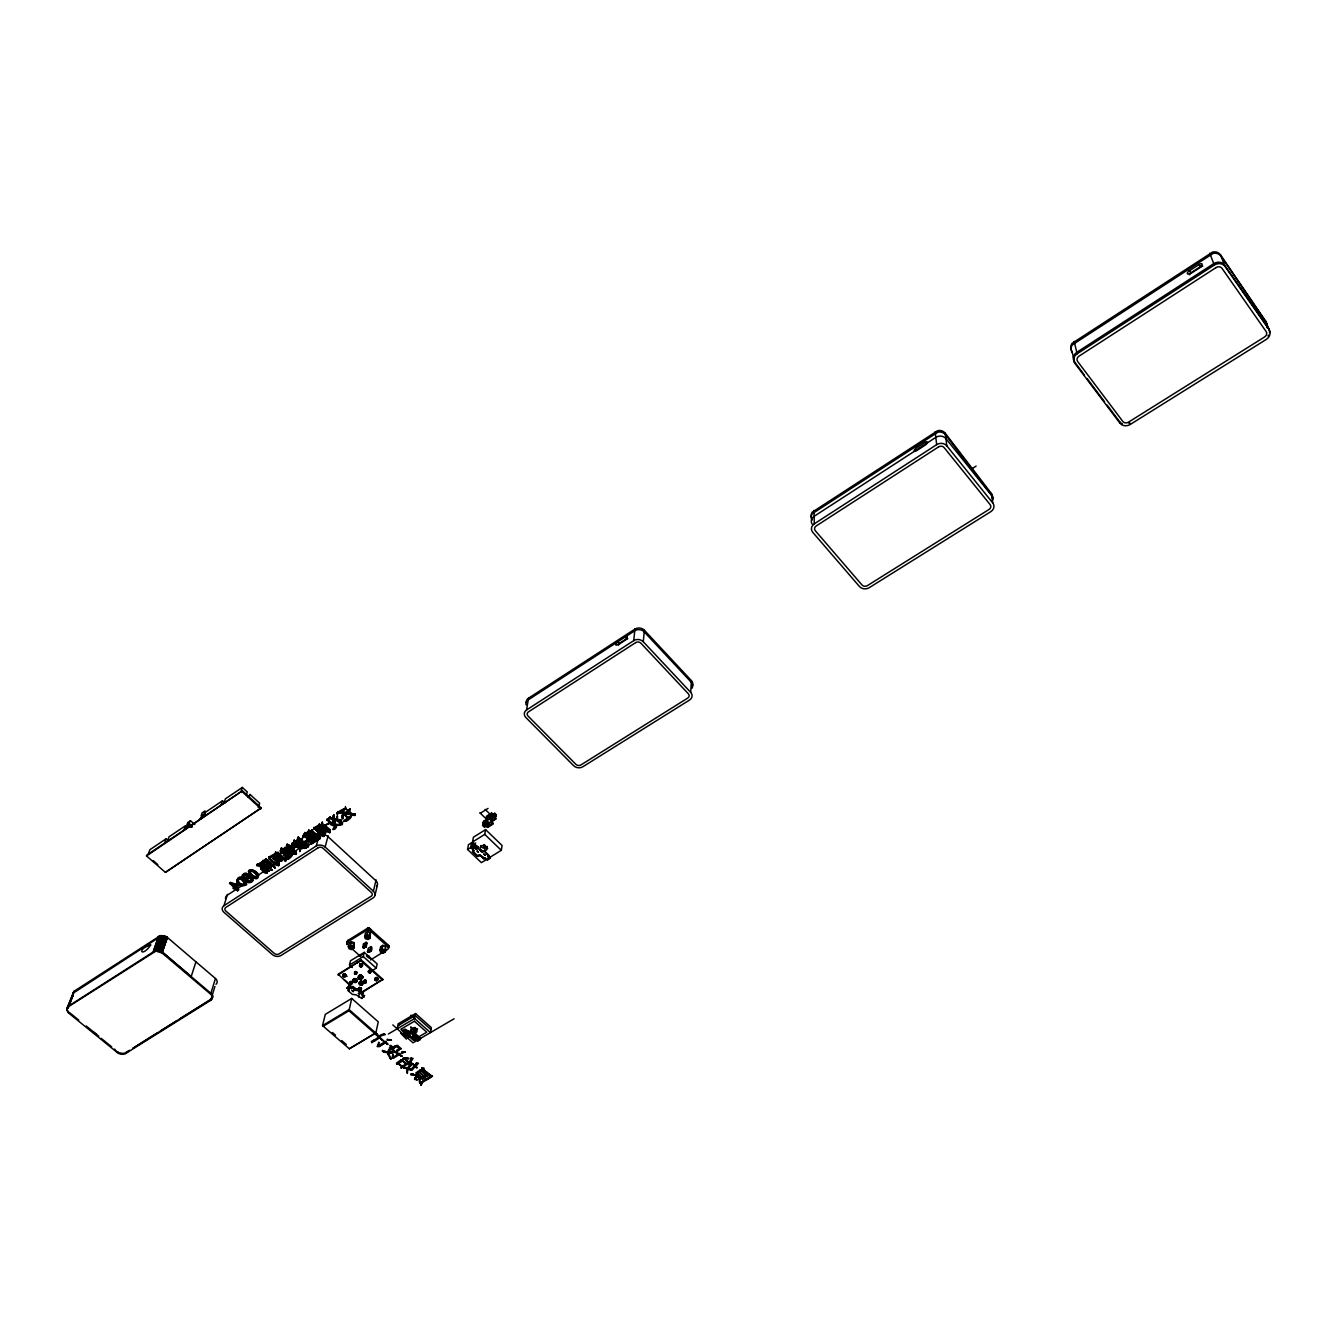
<?xml version="1.0" encoding="UTF-8"?>
<svg xmlns="http://www.w3.org/2000/svg" width="1337" height="1337" viewBox="0 0 1337 1337"><rect width="100%" height="100%" fill="white"/><g stroke="black" fill="none" stroke-linecap="round" stroke-linejoin="round"><path stroke-width="1.5" d="M292.168 854.493L296.58 853.608L292.385 853.725C293.054 856.399 287.505 860.777 287.221 857.986L291.015 855.479A4.028 3.042 14.3 0 0 291.75 854.076M292.385 853.725L288.525 858.972M337.225 814.2L337.442 812.211L344.161 808.651L343.927 810.055L337.225 814.2L337.442 812.211M264.291 864.788L265.177 865.707L264.291 864.788L261.868 866.359L262.019 867.479L259.177 866.209L259.411 864.621L262.487 863.167M259.177 866.209L259.411 864.621M345.28 975.96C345.447 977.548 346.35 973.954 345.481 975.174M267.467 870.755L265.946 872.493L261.751 868.849L266.414 865.206L261.985 868.081C273.233 872.326 263.239 876.888 260.949 867.68L266.381 864.304L266.581 868.448L263.523 867.278C264.609 874.331 266.381 862.064 266.581 868.448M260.698 869.334L260.949 867.68M262.436 862.549L257.139 864.655L257.172 865.774L265.612 859.323L262.837 862.098L267.567 863.368L268.653 866.71L271.294 867.262C272.848 863.552 267.684 867.696 268.018 862.432L264.158 860.677L267.784 863.217L269.305 866.426L271.528 866.476M262.837 862.098L263.088 860.309M268.921 871.306L266.615 869.284L268.169 867.262L264.492 868.966L264.291 870.788L266.314 868.849L268.921 871.306L266.08 869.635M267.918 868.649L268.169 867.262M274.637 853.942L274.403 855.329L269.924 857.401C272.113 864.872 280.77 861.563 278.664 865.674C274.553 865.557 268.754 860.41 268.871 857.017L274.637 853.942L273.45 855.112M280.686 859.691L281.856 860.761L280.686 859.691L277.895 862.649L273.116 858.822L276.709 856.081L278.146 858.371L276.709 856.081M281.856 860.761L276.441 855.864L273.366 857.167L279.082 861.78M274.403 855.329L268.871 857.953M357.079 980.422L356.444 982.026L356.962 979.703M282.592 851.318L281.606 850.416L282.374 852.087L283.611 850.65L280.987 853.39L280.971 852.404C283.277 852.638 278.932 851.435 280.703 850.065L282.374 849.513L280.987 848.811L282.374 849.513M280.452 851.669L280.703 850.065M284.029 849.663L282.926 850.182L284.28 848.276L281.372 851.201M284.497 848.226L288.625 849.814L286.853 850.984L291.55 854.293L286.837 851.803L288.391 850.599L284.48 849.045L285.516 847.541C285.299 846.187 291.533 849.697 288.04 850.599L291.399 853.658L290.48 850.616L292.084 853.942L296.363 854.376M284.48 849.045L284.731 847.457M370.366 972.016C364.884 970.863 372.522 973.152 369.914 972.935M285.817 850.466L284.179 851.318L286.051 849.079L282.625 852.321L283.695 853.307L284.948 851.87L283.511 854.025L282.09 852.672M286.77 850.683L284.296 853.842L285.199 852.087M287.806 851.368C291.75 850.399 284.764 846.906 284.714 848.26M286.837 851.803L287.087 850.215M284.213 854.443L286.319 853.106L284.43 853.658L284.229 855.496L288.408 851.753L286.619 853.541M376.984 980.539C374.962 981.375 373.892 977.949 376.399 978.333C379.675 982.929 377.201 975.375 377.469 980.322M289.561 853.741L288.575 854.326L290.012 856.616C285.8 855.463 292.953 852.488 288.09 854.861L282.625 849.764M290.162 853.491L285.383 857.017L285.583 855.195L287.773 854.427L285.349 855.964M297.416 840.956L292.903 844.516C297.182 845.569 289.544 846.003 292.084 843.346L296.864 840.188L299.338 841.123L297.867 842.31L297.416 840.956L299.154 841.575M291.834 845.268L292.084 843.346M294.023 849.547L290.697 851.502L294.257 848.159L292.786 850.148L294.023 849.547L294.257 848.159M300.307 850.065L299.689 851.636L300.106 847.792L296.279 846.12L294.725 847.758L294.976 845.769L298.836 844.065C295.895 842.126 295.176 844.65 298.602 844.85L298.836 844.065M294.725 847.758L294.976 845.769M298.936 842.36L298.886 839.803L300.04 839.736L297.65 838.182L299.822 840.505L298.669 840.572M296.63 840.956L298.686 841.775L298.886 839.803M299.588 844.616L302.797 844.984L299.588 844.616L301.377 842.427L296.764 846.438L300.24 848.009L301.995 845.368L299.17 844.249M301.143 843.747L301.377 842.427M302.58 838.082L300.691 840.338L302.58 838.082L300.441 840.104L298.218 837.012L300.658 839.318M304.017 835.608L302.797 837.43L303.048 835.491L306.34 834.087L304.368 833.62L306.34 834.087M302.797 837.43L303.048 835.491M307.176 832.266L307.928 833.152C308.663 832.115 309.248 830.043 308.145 832.383L307.176 832.266L306.925 834.204L309.616 831.831L307.159 833.436L307.627 837.647L304.853 835.458C310.535 831.179 304.736 847.775 308.529 837.58L313.226 836.761L312.808 838.199L315.649 840.789L317.554 838.917L315.448 837.53L317.354 839.686M310.702 844.382L320.245 838.416L310.702 844.382L310.736 843.029L315.231 840.421L313.811 839.118L310.468 841.926L310.502 840.706L313.56 838.884L312.407 837.831L308.513 840.99L308.763 838.901L316.451 834.806L315.231 835.993M308.513 840.99L308.763 838.901M310.468 841.926L310.719 839.92L313.56 838.884M310.919 843.614L310.953 842.243L315.231 840.421M309.983 832.216L312.423 829.608L309.983 832.216L310.802 832.968L312.256 831.631L313.309 833.503L311.07 835.826L308.529 833.904M312.19 830.996L312.423 829.608M324.089 835.775L322.468 836.377L313.894 828.121L322.702 835.658L324.089 835.775L324.858 833.937L322.301 835.324M319.058 824.762L314.095 828.322L319.409 824.929L325.493 830.528L329.871 832.667L323.638 829.826L319.192 825.714L319.393 823.993L325.693 829.759L330.089 831.898L323.002 828.271M312.808 838.199L316.234 835.575L308.73 840.204M323.387 833.97L324.44 831.781L322.551 834.121L319.961 832.149L320.195 830.561L322.25 829.759L325.626 832.934L322.451 829.024L322.05 830.544L322.451 829.024M319.961 832.149L320.195 830.561M320.596 826.533L319.108 828.539L320.362 827.921L320.596 826.533L316.936 829.943L317.136 828.088C320.362 827.703 314.563 826.416 318.306 828.656L318.524 827.87M320.245 838.416L320.479 837.029L318.139 838.533L316 836.494L315.231 838.316M318.122 830.31L319.978 829.224L318.34 829.542L318.122 831.464L322.083 829.09L322.317 827.703L320.312 829.642L318.774 828.104M325.142 825.397L329.938 829.558L329.788 831.246L325.76 830.294L325.977 829.308L328.584 829.508L323.805 826.767L324.924 825.13C329.671 823.057 322.25 827.837 326.579 824.678M323.805 826.767L324.039 825.029M325.76 830.294L328.367 830.277M325.977 829.308L330.005 830.478M326.362 825.447L326.596 824.043M335.136 821.653L335.37 820.266C338.328 819.631 330.122 819.497 330.256 816.807L327.966 818.896L327.515 820.45L329.52 822.522L327.933 824.26L330.456 822.589L328.183 819.163L330.222 817.843L335.403 820.116L334.551 821.837L336.105 825.347L342.205 824.645C343.358 818.679 336.606 819.564 332.595 818.294L342.222 824.16L340.668 821.553L341.236 819.698M347.236 811.843L350.244 809.052L347.486 810.105L347.236 811.843L351.213 814.901L347.486 810.105M354.823 814.534L351.798 814.517L348.372 811.308L350.244 809.052M363.664 947.666L366.338 946.228L367.057 943.137L366.121 942.301L363.48 943.922L362.778 947.047L363.664 947.9L366.288 946.295L365.385 945.493L366.121 942.301M291.784 853.507L291.533 854.844A4.028 3.042 14.3 0 1 290.797 856.248L287.004 858.772M396.404 1052.252L396.454 1051.317M349.308 1048.776L322.551 1025.596L325.292 1014.382L351.715 998.438L378.254 1021.819L375.831 1033.066L349.308 1048.776L374.811 1033.417L376.934 1033.618L379.307 1036.977C379.507 1032.866 388.415 1034.988 383.385 1033.936M275.338 852.739L276.692 854.209L276.174 856.649L276.675 855.095L282.09 859.975M384.304 1041.389L385.908 1041.573L388.081 1044.448L386.309 1043.412L387.045 1044.448M528.499 698.215L526.561 709.947A6.618 5.365 9.1 0 0 525.859 717.501L573.657 765.717A6.518 5.214 7.1 0 0 582.798 766.786L689.574 700.02A6.668 5.482 3.6 0 0 690.694 692.349L691.396 680.633L644.367 630.228A6.718 5.615 5.6 0 0 634.908 629.109L528.499 698.215A6.568 5.348 9.1 0 0 526.21 702.46M406.682 1058.62C399.278 1059.422 417.378 1058.018 403.423 1058.035M421.723 1068.062C447.862 1088.702 413.267 1064.586 424.113 1068.213C422.024 1071.271 435.561 1077.505 431.299 1075.817M276.692 854.209C275.288 847.875 275.89 859.908 275.589 851.719M354.974 988.879L354.556 989.179M357.029 972.718L355.96 971.615L356.494 972.818M397.122 1053.038L397.156 1054.275L397.189 1052.135M406.699 1071.037L407.1 1068.514L405.846 1068.48M368.511 970.98L369.647 970.177L371.017 971.063M370.182 950.156L367.859 951.593L368.494 952.195C374.627 950.022 365.536 951.092 368.494 952.211L370.984 950.707L368.511 952.228L367.608 951.342L370.249 949.721L371.134 950.607L368.527 952.195L367.625 951.409L370.215 949.838L367.675 951.476L368.511 952.228L370.951 950.707L368.511 952.228L367.625 951.443L370.232 949.788L367.692 951.493L368.511 952.228L371.034 950.691L368.527 952.211L367.625 951.409C369.697 947.097 372.037 954.468 371.87 947.482L370.951 946.646L368.31 948.267L367.608 951.326L368.511 952.228L371.118 950.64L370.199 949.955L370.951 946.646M300.273 850.633L300.39 849.062M311.07 835.826L310.284 836.009C308.028 834.94 308.078 833.118 310.435 832.583L308.68 833.987M266.815 867.663L265.745 865.908M365.369 945.593L366.338 946.228L363.681 947.883L362.812 947.114L365.369 945.543L366.204 946.329L363.229 947.298M407.484 1070.92L407.401 1073.444L406.832 1072.124M351.999 813.748L351.698 814.968L354.74 815.47L355.024 813.748L351.999 813.748L348.573 810.54L350.01 810.456M308.195 839.686L308.529 837.58M690.694 692.349L643.281 641.743L644.367 630.228M526.561 709.947L633.771 640.607L634.958 628.607M351.113 815.704L351.414 814.133M376.934 1033.618L374.795 1033.534L375.831 1033.066L349.107 1009.619L322.551 1025.596L323.353 1026.164L348.974 1010.755L351.715 998.438M342.773 822.606L342.289 823.408L332.796 817.525M66.85 1009.552L68.22 1006.828L155.827 951.108L162.028 952.947L210.611 994.176A6.016 4.295 14.2 0 1 210.661 1000.343L125.561 1053.539A5.916 4.095 15.1 0 1 117.355 1052.603L68.555 1012.978L66.85 1009.552L68.103 1006.26M72.85 993.892L74.22 991.168L160.122 935.75L154.256 950.64M342.005 816.322C342.305 824.545 344.127 808.384 341.804 817.091M335.955 827.035L336.289 825.196L342.489 824.01L336.088 825.965L334.768 821.052L336.523 819.982M350.077 982.01C354.857 982.177 350.227 986.489 352.517 982.21M327.515 820.45L327.749 819.665C331.643 822.188 329.47 826.149 335.336 825.915L334.534 821.202L331.593 823.107M327.966 818.896L327.097 819.665L330.038 817.575L333.331 820.133L336.489 819.798M332.913 816.874L333.715 815.319L334.3 817.659L332.913 816.874L333.932 814.551L334.3 817.659M420.186 1079.026L419.668 1083.054L418.966 1078.658M340.634 812.094L343.325 812.662L342.874 818.879M489.075 857.869L501.308 850.315L502.094 845.502L485.598 829.608L473.398 837.229L472.513 842.026L478.546 847.792L476.239 849.229L474.769 847.825L475.337 844.616M473.9 850.499L472.797 851.184L477.209 855.396L481.337 855.881L487.47 860.025L490.194 858.337L490.478 856.716M494.69 813.264L492.701 815.938L494.69 813.264L496.261 814.785L494.289 817.475L496.261 814.785M487.47 860.025L487.754 858.387M493.503 816.706L493.771 815.102L491.615 812.996L486.568 816.172L486.284 817.776L488.323 819.765L483.242 822.957L487.554 827.118L492.584 823.96L492.868 822.355L490.863 820.366M487.554 827.118L487.838 825.497M476.908 847.19L474.518 844.9L474.217 846.522L476.607 848.811L478.011 846.505L477.71 848.126L482.189 852.471L484.512 851.067L485.348 846.254L487.704 848.51M491.615 812.996L491.331 814.601L486.284 817.776M486.902 819.213L483.526 821.336L484.896 822.656L482.908 825.33L484.479 826.851L484.763 825.247M472.513 842.026L484.746 834.388L485.598 829.608M252.743 880.648L251.841 878.158L248.615 876.403C252.86 875.217 254.882 881.651 250.37 882.52C244.755 884.091 247.612 877.139 243.685 877.59M483.242 822.957L483.526 821.336M476.239 849.229L476.824 846.02M472.863 847.591L473.448 844.382L475.638 843.012M345.364 807.347C344.796 810.138 346.901 809.921 345.397 806.562M419.434 1071.923L424.481 1076.502L426.202 1075.516L421.138 1070.937L419.4 1072.057L421.138 1070.937M426.67 1072.341L425.166 1071.806L426.67 1072.341L425.266 1074.196L427.723 1075.733L425.266 1074.196M480.384 850.683L484.512 851.168L489.242 855.596L487.687 856.549L489.158 857.953L481.37 862.632L467.566 849.48L470.708 847.524L471.593 842.728L473.766 844.8M420.837 1085.092L421.055 1083.872M422.091 1077.772L419.835 1075.8C410.426 1076.92 420.971 1081.115 415.022 1079.394M421.105 1085.176L422.492 1082.569M424.731 1077.371L422.041 1078.992L427.74 1075.617M422.425 1077.689L424.147 1076.586L422.425 1077.689L417.361 1073.11L419.066 1072.124L424.13 1076.703M424.481 1076.502L426.219 1075.399M421.606 1070.82L424.949 1073.912L420.303 1069.867L421.79 1070.285M467.566 849.48L468.468 844.666L471.593 842.728M419.952 1083.054L419.918 1081.549M416.292 1073.728L419.116 1075.316L415.907 1072.876L420.303 1069.867M415.122 1075.199L416.977 1075.433L413.534 1075.048M417.161 1080.095L416.091 1078.809M419.066 1072.124L417.345 1073.243M410.944 1069.617L408.487 1068.347L410.944 1069.617L414.453 1065.589L412.682 1064.035L410.108 1066.458M409.139 1066.024L411.612 1062.915L414.737 1065.455L416.592 1062.631L418.481 1063.333L411.512 1070.285L408.103 1068.865L407.451 1071.037M415.456 1039.016L417.729 1041.038L420.236 1039.568L420.57 1037.88M416.693 1063.383L414.737 1065.455M417.261 1064.352L415.506 1065.99L417.411 1067.812L416.425 1067.578M413.551 1074.931C408.905 1076.068 411.846 1073.026 410.927 1074.062M411.512 1070.285L415.205 1066.241L416.409 1067.695M412.682 1064.035L414.437 1065.706M417.729 1041.038L418.063 1039.35M356.862 981.341L356.377 982.06M405.345 1067.461L407.484 1067.895M403.54 1031.479L405.562 1030.275L406.966 1031.529L408.403 1030.693L412.581 1034.688L414.721 1033.451L415.723 1028.203L413.568 1029.423L410.777 1026.95M407.701 1069.968L408.103 1068.865M404.944 1058.703L409.456 1062.915M411.061 1058.002L413.1 1058.453L411.629 1060.308M410.91 1015.218L430.43 1032.615L431.366 1027.618L415.59 1013.546L414.604 1018.527L388.382 1033.986M406.181 1063.901L407.534 1064.302L401.284 1059.723L402.972 1060.091M408.554 1058.837L404.743 1057.751M364.015 980.706L366.071 982.478L366.104 980.355M402.303 1060.876L398.376 1063.266L402.303 1060.876L405.83 1064.118L401.936 1066.374L398.409 1063.132M407.551 1064.185L401.1 1068.029L404.158 1066.074M402.955 1058.52L403.122 1058.185M401.969 1066.241L398.042 1063.333L401.618 1066.458L401.1 1068.029M405.245 1052.052L401.518 1052.47M406.348 1060.809L404.543 1058.787L403.105 1059.155M405.863 1068.347L403.874 1067.962M399.93 1054.458L402.103 1056.364L398.426 1053.255L400.181 1053.656M403.924 1051.851L405.211 1052.169L401.601 1052.754M402.119 1056.247L401.1 1056.13M401.919 1052.954L403.707 1052.42M398.56 1053.974L393.329 1057.132L392.961 1053.991L391.908 1058.286L393.713 1057.968M398.025 1063.467L396.838 1064.152L398.042 1063.333M399.529 1054.626L401.083 1056.247M399.312 1049.595L401.05 1048.542L398.493 1050.18M394.331 1051.801L390.939 1048.676L394.331 1051.801L388.933 1052.42L389.217 1051.417M389.568 1047.473C389.034 1046.804 397.59 1051.901 395.251 1052.771L394.883 1052.269M392.961 1047.105C398.66 1043.311 393.73 1048.977 391.808 1046.269M390.705 1059.138L388.131 1054.442M397.189 1028.788L398.209 1023.808L415.59 1013.546M337.208 815.888C336.139 821.102 337.994 818.528 337.425 815.938M387.814 1052.988L387.847 1052.871A13.103 9.426 10.1 0 1 383.669 1051.818M384.972 1051.233L387.797 1052.286L388.549 1050.197M387.429 1039.417L391.407 1040.203L389.869 1039.517M390.972 1045.45L389.836 1045.517L391.24 1047.005M388.332 1040.153L387.095 1040.253L387.463 1039.3M386.811 1043.846L385.39 1042.593L379.14 1046.704L377.352 1046.453M382.365 1050.364L384.939 1051.367M385.357 1042.726L380.042 1045.852M385.875 1041.69L384.287 1041.523M351.715 815.219C351.781 818.328 344.946 823.358 344.177 820.433L351.029 815.737M384.438 1042.108L378.939 1045.35M374.577 1040.988L379.808 1037.796L382.833 1040.854C384.872 1039.919 374.243 1036.593 385.374 1034.587M348.974 1010.755L378.956 1037.194L374.795 1033.534M378.789 1042.425L377.836 1045.083M379.775 1037.913L382.566 1040.353M374.611 1040.854L371.887 1042.542M387.947 946.73L388.315 945.075L369.564 928.413L369.48 930.184L387.947 946.73C389.318 952.111 388.649 941.916 388.265 947.081M388.515 947.549L388.733 945.577M361.341 993.057L382.85 979.336L361.274 960.05L338.177 974.188L351.848 987.308M376.349 980.589L377.652 979.469M377.101 978.534L377.051 977.581M377.402 978.751L377.335 977.715M377.719 979.102L377.652 977.932M385.374 951.961L385.524 946.245L382.783 945.359L380.677 946.646L379.892 950.206L380.527 952.379L383.268 953.248L385.374 951.961L385.524 946.245M369.346 972.333L376.232 968.155L377.168 963.927L364.249 952.345L350.495 960.785L349.492 964.996L352.366 967.553M374.828 979.386L375.145 978.015L376.416 979.72M375.029 979.921L375.547 977.665M375.329 980.205L375.262 979.102M375.413 978.483L375.948 977.514M379.892 950.206L381.998 948.919L382.783 945.359M375.647 980.405L375.563 979.386M375.814 978.35L376.198 977.464L376.466 978.35M375.964 980.522L375.898 979.586M376.282 980.589L376.215 979.687M376.783 978.417L376.716 977.497M368.862 972.701L368.561 970.746M369.43 970.194L368.895 971.13L371.017 971.397M369.213 972.851L369.096 971.882M369.63 971.046L369.497 970.177M369.53 972.935L369.447 972.016M369.948 971.113L369.881 970.194M348.205 990.717L349.559 988.528L348.205 990.717L352.383 994.394L356.143 994.828L361.876 998.455L364.65 995.396M369.864 972.935L369.781 972.083M370.249 971.247L370.199 970.278M370.583 971.498L370.499 970.411M370.316 972.818L370.8 970.679M370.7 972.517L371.034 971.113M365.92 982.595L364.667 983.414C368.678 982.01 361.09 983.698 364.316 980.255M364.182 982.428L364.717 980.071M364.483 982.611L364.416 981.592M363.898 982.093L364.968 980.038M364.299 997.001L362.043 995.012L362.411 993.408M364.8 982.728L364.734 981.776M366.154 981.442L365.135 980.021M365.185 982.779L365.051 981.876M365.536 980.99L365.469 980.071M361.876 998.455L362.243 996.85M365.352 982.779L365.703 981.893M365.87 981.174L365.786 980.171M362.043 995.012L363.38 992.823L359.218 989.146L355.458 988.712L352.935 986.472L351.581 988.661L349.325 986.656L349.692 985.068L351.965 987.074M365.553 982.745L366.188 981.692M358.6 990.065C357.781 983.714 363.982 991.82 360.539 987.625M359.486 984.299L359.469 983.146L360.054 984.751L362.511 984.801L363.096 982.177M360.154 981.391L359.569 982.478L360.004 981.458M362.444 977.213C360.221 972.985 364.132 979.219 362.477 976.077M358.316 989.982L359.051 987.659M359.77 984.567L359.636 983.38M360.539 981.258L359.954 982.244L363.112 983.564L362.912 981.926M359.035 978.901C355.375 975.258 364.75 981.291 362.711 976.495M361.608 976.328L361.642 975.375M370.182 938.256L370.349 932.524L367.591 931.638L365.486 932.925L364.65 936.485L365.302 938.674L368.059 939.543L370.182 938.256L370.349 932.524M358.817 990.266L358.283 989.497M358.634 987.993L359.452 987.525M360.054 984.751L359.787 983.564M360.422 982.093L360.873 981.208M360.84 979.319L361.491 978.383M361.909 976.545L361.876 975.525M359.218 989.146L359.018 990.867L360.455 991.402M358.851 988.511L359.636 987.491L360.522 988.561M360.372 984.901L360.037 983.765M361.023 982.06L360.957 981.208M361.023 979.286L361.926 978.216M362.227 976.862L362.177 975.743M359.352 990.918L358.717 989.129M360.706 985.001L360.405 983.982M361.374 982.093L361.308 981.208M361.475 979.185L362.327 977.949M359.67 991.001L361.408 988.411M360.288 988.461L360.221 987.542M361.057 985.068L360.656 984.082M361.709 982.177L361.659 981.258M358.667 997.051L359.018 995.447M360.054 991.152L360.054 989.748M361.408 985.085L361.074 984.182M362.043 982.311L361.993 981.358M360.021 992.639L360.288 993.508M360.338 991.319L360.739 989.664M360.923 988.845L360.89 987.809M361.575 985.085L362.628 983.982L362.227 984.934M362.344 982.478L362.31 981.492M359.87 993.658L360.405 992.539M360.672 991.619L361.174 988.043M361.842 985.051L362.344 984.099M362.661 982.728L362.611 981.676M360.873 991.904L360.99 990.266M294.24 839.736C294.608 845.953 293.254 837.864 295.026 841.692M360.355 966.684C358.283 965.398 364.065 968.255 362.076 964.044M360.973 963.643L360.138 964.579L361.692 963.81M369.564 930.234L369.447 928.379M363.012 994.427L358.851 990.734L355.074 990.299L355.458 988.712M358.099 977.798L358.634 975.626M360.672 966.768L362.561 964.712M362.06 965.047L361.107 963.659M369.179 930.067L369.346 928.346M358.366 978.3L358.349 977.096M361.007 966.801L360.94 965.916M361.491 964.662L361.441 963.726M349.492 964.996L363.28 956.557L364.249 952.345M358.65 978.617L358.617 977.514M358.567 976.378L359.452 975.158M361.207 966.785L361.592 965.916M361.826 964.846L361.742 963.843M367.825 938.724L369.146 937.922L368.745 936.552L365.686 936.802L367.825 938.724L368.644 935.181M369.764 930.335L370.048 928.647M358.951 978.851L359.001 977.882M358.918 976.144L359.803 975.074M361.458 966.751L361.943 965.799M370.232 928.747L370.098 930.569L370.55 928.998M359.335 975.993L360.004 975.057M361.792 966.634L362.327 964.295M359.569 979.152L359.402 978.132M361.441 976.227L360.288 975.041M362.243 966.25L362.578 964.813M359.854 979.236L359.486 978.183M360.689 975.977L360.589 975.074M369.146 937.922L369.564 933.009M359.386 984.182L359.703 981.676M360.238 979.302L360.054 978.383M360.99 976.043L360.99 975.141M360.639 979.319L360.138 978.4M361.257 976.144L361.274 975.225M353.586 981.976C352.834 979.653 354.021 983.614 355.909 982.311M353.971 978.701L353.369 979.77L354.355 978.584M355.776 972.467L355.809 971.581L356.177 972.617M353.887 982.143L353.72 981.057M354.088 979.469L354.706 978.55L356.762 980.556M351.581 988.661L352.935 986.472M354.205 982.277L353.937 981.208M356.16 973.47L355.575 974.339L355.341 973.386M354.539 982.377L354.155 981.325M355.207 979.469L355.141 978.567M356.11 974.289L356.678 971.966M367.107 928.547L347.704 940.563L347.152 944.407L347.386 942.15L366.639 930.234L367.107 928.547L369.129 928.296M354.907 982.428L354.572 981.475M355.542 979.553L355.492 978.634M356.544 974.071L356.946 972.3M366.722 930.184L367.458 928.379M374.962 895.406L377.418 884.86M354.723 988.026L352.049 987.324M354.84 981.542L355.241 982.428L356.511 981.258M355.859 979.703L355.826 978.734M366.89 930.101L367.842 928.279M353.753 989.982L353.67 990.984M356.16 979.871L356.143 978.885M360.004 966.517L360.656 963.659M367.257 929.967L368.16 928.229M354.439 989.012L354.405 987.709M355.675 982.377L356.177 981.425M356.461 980.138L356.427 979.068M359.703 966.283L360.088 964.595M359.77 964.746L360.338 963.726M367.057 943.137L364.416 944.758L363.697 947.816L362.778 947.047L365.402 945.359L366.338 946.195L365.402 945.393M366.104 938.173L367.591 931.638M368.962 930L368.26 928.229M337.977 975.041L361.274 960.05M368.544 929.9L368.694 928.229M360.238 966.634L360.255 965.698M360.706 963.643L361.241 964.579M368.761 929.934L369.029 928.279M349.993 983.564L350.444 981.592L349.91 983.397L350.896 984.116M350.261 983.831L350.11 982.545L349.91 983.397M350.277 982.428L350.862 981.442M350.578 984.032L350.16 982.662M350.712 982.277L351.063 981.408L351.364 982.311M351.664 982.428L351.614 981.475M351.982 982.628L351.915 981.592M227.541 894.319L223.931 905.717A6.2 4.579 14.9 0 0 223.947 912.302L272.347 954.585A6.1 4.479 13.3 0 0 280.87 955.571L373.073 897.929A6.234 4.696 11.9 0 0 373.391 891.244L376.081 879.846M354.723 974.004L355.742 971.581M353.469 981.876L353.57 978.918M354.89 971.765L354.522 972.751L355.258 971.615M353.286 981.709L353.085 980.171L353.018 981.341M355.04 974.205L355.007 973.219M354.689 972.617L355.525 971.581M353.921 979.503L354.205 978.634M349.174 990.115L346.918 988.127L349.692 985.068M345.063 976.812L345.999 974.94M353.837 948.317L354.021 942.602L351.28 941.716L349.191 943.003L348.322 946.563L348.99 948.735L351.731 949.604L353.837 948.317L354.021 942.602M344.829 976.879L342.874 976.027L343.408 974.021M343.108 976.361L343.007 974.991L342.857 975.993M343.325 974.088L343.041 975.007L343.726 973.871M348.322 946.563L350.428 945.259L351.28 941.716M343.392 976.595L343.057 975.124M343.208 974.874L344.077 973.787M343.726 976.762L343.392 975.592M347.102 976.428L344.211 973.771M344.044 976.862L343.693 975.793M344.595 974.69L344.478 973.771M344.378 976.896L344.127 975.977M344.913 974.79L344.862 973.854M344.578 976.896L345.213 975.977M345.18 973.954L345.397 975.091M351.497 948.802L352.801 947.983L352.383 946.629L349.358 946.88L351.497 948.802L352.333 945.242M346.768 943.621L347.419 940.88M347.219 944.49L347.436 942.618M347.536 942.05L347.921 940.396L346.868 943.939M246.961 876.972C246.443 871.941 240.292 878.142 246.309 878.158C250.52 871.791 238.955 875.668 246.56 877.39L246.927 876.754M248.364 877.189L248.498 874.615L246.443 873.262A3.326 2.473 14.9 0 0 244.571 873.262L242.381 874.966L242.682 876.754M334.517 816.89L333.114 816.088M321.782 822.639C321.548 829.475 323.454 819.314 321.565 823.408M265.378 860.109L265.796 858.605L275.104 867.98L265.595 860.376L275.338 867.195M354.74 815.47L355.024 813.748M348.623 818.127L343.525 813.414M343.743 813.648A16.662 12.919 13.5 0 0 348.506 814.434L350.277 813.514L341.085 811.058L340.434 812.863L343.124 813.431L347.653 818.294M336.155 826.266C336.957 828.238 333.147 830.879 333.331 828.589L335.353 825.965M344.144 821.353C348.355 820.818 350.829 813.431 354.94 814.684M348.372 811.308L348.456 810.222M294.758 842.644L293.789 840.522M342.138 816.071L343.325 812.662M343.927 810.055L344.161 808.651M346.216 809.737L346.45 808.735M332.595 818.294L339.214 821.152L340.25 820.433M333.297 829.508L335.905 827.185M337.225 812.98L338.495 812.328M373.391 891.244L325.125 847.023L328.15 835.742M330.958 824.494L331.426 822.823L335.37 820.266M329.871 832.667L330.055 831.714M333.13 829.358L335.537 825.146L334.534 821.202M327.933 824.26L329.604 821.419M329.754 818.378L330.256 816.807M328.183 819.163L330.222 817.843M330.339 824.628L331.158 823.726M322.551 834.121L324.189 831.547L322.568 833.218L320.897 831.681L322.518 830.01L320.178 831.38M324.557 826.751L324.924 825.13M322.702 835.658L314.863 828.522L319.192 825.714M326.896 820.433L327.214 818.779M322.952 835.658L324.64 833.736M325.626 832.934L324.791 833.068L325.844 832.149M323.872 836.544L324.858 833.937M223.931 905.717L316.267 845.987L319.744 833.335M320.529 832.182L320.897 830.645M322.568 825.13L322.334 821.954M322.317 827.703L320.312 829.642M322.083 829.09L318.122 831.464M320.479 837.029L317.939 839.318L316 836.494M318.022 828.188L317.136 828.088M316.217 836.193L316.451 834.806M315.649 840.789L317.554 838.917M317.705 833.92L313.125 834.138L313.994 835.057L317.588 834.84L317.705 833.92L312.925 833.519L311.922 837.229L311.237 836.394L313.51 832.734M397.156 1052.252L397.724 1050.865M312.139 837.229L312.323 835.307L314.63 836.41L313.125 834.138M314.496 829.09L314.914 827.453M313.56 833.753L314.78 832.984L312.708 834.305L317.588 834.84M312.925 837.38L308.546 837.029L307.293 834.472L308.329 837.814L312.925 837.38L315.85 840.02M313.66 836.578L312.457 834.438M316.936 829.943L320.379 827.302M306.658 847.658L306.791 846.672L301.026 847.391L302.112 848.293L306.658 847.658L300.524 848.744L306.791 846.672M307.192 845.185C310.786 844.399 304.251 847.541 303.532 841.959L308.262 846.839L302.312 842.778L300.156 842.778L302.145 841.658L300.156 842.778M307.075 835.257L309.666 835.943L309.933 834.99L304.803 832.533L304.151 834.388M310.518 835.307L311.805 833.837L310.518 835.307L309.399 834.288L312.474 830.862L314.78 832.984M312.173 834.238L311.053 833.218L312.407 831.714L314.579 833.77M308.479 846.054L308.529 844.282M309.9 839.034L308.546 839.686M308.262 846.839L308.747 844.483M311.053 833.218L312.474 830.862M311.27 836.761L311.705 835.09M313.877 829.09L314.111 827.352M309.95 831.213L308.78 830.076L309.733 831.982L312.206 830.377M303.315 842.728L305.688 842.945L305.839 841.14L303.064 841.525L300.925 839.569M305.688 842.945L305.839 841.14M306.524 840.923L307.828 837.497L306.858 837.196A8.657 6.618 14.1 0 1 304.218 835.876L303.014 836.661M308.463 834.756L308.747 833.135M308.997 834.756L309.399 833.252M307.811 840.906L306.574 839.987M300.24 848.009L301.995 845.368M304.803 832.533L309.666 835.943M302.312 842.778L300.29 841.775M305.621 841.909L303.064 841.525M304.635 836.243L306.691 834.271M424.949 1073.912L425.283 1072.725M292.77 853.106L294.925 852.02L292.77 853.106L296.079 853.558L296.145 851.953L293.054 849.346M296.079 853.558L296.145 851.953M299.538 840.672L300.04 839.736M296.246 854.193L292.318 853.173M298.636 841.675L300.29 839.97L302.847 842.293M296.864 840.188L296.931 841.508L291.867 844.115M299.455 843.664L296.63 842.21L299.237 844.432M296.029 845.886L294.758 846.538M296.764 846.438L300.457 847.223M291.917 847.006L290.814 848.36L293.104 847.04L287.154 844.199L286.519 845.92L288.742 846.689L286.753 845.134M291.399 853.658L290.263 851.385L292.168 849.513L290.697 851.502M295.928 852.739L290.463 847.959L288.892 849.597L291.533 846.856L289.31 846.087L287.004 848.21L287.204 846.388L288.959 845.903M290.012 856.616L288.04 854.661L285.383 857.017M289.928 854.276L290.179 852.889M291.7 847.775L293.104 847.04M292.836 847.976L287.154 844.199M294.391 845.368L293.137 843.747M294.658 844.432L292.068 844.499M286.97 847.157L288.073 846.488M287.405 851.836L287.873 850.299M285.165 861.011L286.352 860.009L285.165 861.011L277.311 853.474L285.399 860.243M288.876 848.544L291.533 846.856M288.658 850.833L289.11 847.758M288.174 853.14L288.408 851.753M289.26 850.9L289.46 849.329M287.171 858.922L288.742 858.204M285.099 849.045L285.516 847.541M286.051 849.079L283.912 851.084M284.229 855.496L284.43 853.658M286.603 848.076L286.853 846.689M287.004 848.21L287.204 846.388M276.107 860.092L278.631 857.819L280.436 859.457L277.912 861.713L276.341 859.307L278.146 860.928L277.895 862.649M280.753 849.597L281.522 847.859L282.892 849.179M279.115 862.967L277.411 864.103M280.971 851.652L281.388 850.148M278.865 862.566L278.397 861.162M280.987 853.39L282.074 851.652L280.469 850.85M278.664 865.674L279.283 863.117M282.625 852.321L283.879 850.884M309.933 834.99L307.293 834.472M266.18 865.992L271.862 870.203L269.255 866.944M286.352 860.009L277.862 852.321L286.135 860.794M276.09 859.073L274.403 857.569L275.857 859.858L278.38 857.585M273.116 858.822L273.366 857.167M269.389 866.292L271.461 864.989M273.767 858.872L274.235 857.268M271.027 870.354L272.079 869.434M247.579 878.309C246.058 885.01 256.203 878.76 248.013 877.874L247.596 878.576M267.567 863.368L265.044 861.697M269.238 858.738L269.74 857.117M266.615 869.284L269.155 870.521M267.166 873.178L267.634 870.922M263.79 865.34L262.737 863.401L260.097 865.741L261.383 866.894L263.79 865.34L262.503 864.187M263.005 868.966L263.523 867.278M263.489 868.866L266.013 868.448M264.291 870.788L264.492 868.966M264.258 869.752L265.361 869.067M268.637 858.738L268.871 857.017M265.929 868.565L263.272 868.064M261.15 867.579L264.024 864.554M265.411 864.922L262.754 862.532L265.177 865.707M262.019 867.479L261.868 866.359M263.439 862.031L263.957 860.41M261.35 869.317L261.818 867.78M265.796 858.605L275.104 867.98M258.108 864.772L262.67 861.178M259.696 866.192L260.113 864.705M260.097 865.741L261.617 866.125M388.933 1052.42L390.939 1048.676M210.611 994.176L215.458 978.5L167.192 937.287L161.209 935.599L155.827 951.108M257.139 864.655L258.342 863.986M257.172 865.774L257.389 863.886M210.661 1000.343L214.923 986.505M246.192 878.041C244.855 881.651 251.005 883.205 252.743 880.348M246.225 878.075L245.975 878.844C242.532 879.846 240.292 874.749 244.337 874.047A3.326 2.473 14.9 0 1 246.192 874.03L248.532 876.52M420.169 1079.143C421.84 1077.572 417.345 1077.154 418.949 1078.775M234.76 888.386L237.501 890.81L238.788 889.372L236.031 886.932L239.59 884.626L229.747 882.955L233.891 887.618L232.939 888.236L233.791 889.005L234.994 887.601M237.501 890.81L238.538 890.141L235.797 887.718L239.59 884.626M165.404 872.376L261.233 807.949L165.404 872.376L146.535 855.947L146.853 855.062L242.398 790.785L261.233 807.949M232.053 883.406L234.928 886.949L237.886 884.409L233.992 883.74M239.34 885.412L238.454 883.623M234.928 886.949L237.886 884.409M229.496 883.74L230.733 882.303M258.258 807.598L259.645 803.219L250.052 794.462L248.08 797.086M340.434 812.863L340.952 811.158M195.937 961.838L191.191 976.578L162.161 951.944L157.799 950.256M359.419 982.043L359.436 983.079M246.326 794.846L247.278 791.939L242.331 787.426L225.418 798.824L223.947 803.186M146.535 855.947L242.398 790.785M240.894 791.788L242.331 787.426M249.083 797.37L250.052 794.462M409.423 1063.049L410.008 1061.294M296.045 844.098L296.63 842.21M300.156 849.847L300.758 847.976M220.973 805.192L222.46 800.813L224.934 803.052M161.125 952.328L166.456 936.802L165.437 936.301L160.44 950.808M162.161 951.944L167.192 937.287M162.028 952.947L167.342 937.421L166.473 936.802L161.476 951.309L210.878 993.291A6.016 4.295 14.2 0 1 210.928 999.474L132.814 1048.325L157.148 1033M167.359 937.421L162.362 951.927L161.476 951.309M204.193 816.489L205.714 812.094L222.46 800.813M158.969 951.426L164.334 935.883M160.106 951.81L165.437 936.301M125.561 1053.539L129.338 1050.498M154.724 951.275L160.106 935.766L161.225 935.582L156.178 950.089L68.053 1006.41M157.515 951.142L162.897 935.599M421.038 1084.006L422.459 1081.349M117.355 1052.603L114.564 1049.044M153.254 951.827L158.635 936.301L153.588 950.808M153.956 951.509L159.354 935.984M377.318 1046.57L377.87 1044.966M322.869 824.127L321.615 823.258M185.408 829.141L187.732 822.573L190.472 820.717L194.801 824.578M190.472 820.717L187.615 825.681L189.069 824.695L192.06 827.336M188.166 827.285L189.069 824.695M183.938 830.11L185.509 825.714L169.08 836.778L167.476 841.19M410.693 1061.695L410.342 1063.851L408.453 1064.001L407.568 1062.096M351.313 814.935L350.21 817.325L343.977 821.202M164.585 843.129L166.206 838.717L168.679 840.889M148.29 854.092L149.928 849.68L166.206 838.717M67.067 1010.789L67.234 1008.516M71.663 998.756L68.103 1008.031L73.067 995.112M73.05 995.129L72.382 996.901L73.535 992.94L158.033 938.056L162.262 937.371L166.741 939.176M68.555 1012.978L67.92 1010.956M66.95 1008.733L73.719 991.653M67.335 1007.697L74.203 991.185L68.605 1005.792M262.754 862.532L259.177 865.407M286.519 845.92L286.937 844.967M318.841 825.531L319.393 823.993M353.202 979.336L353.369 979.77M409.974 1061.411L411.094 1057.885M277.077 854.243L277.862 852.321M297.65 838.182L298.218 837.012M297.432 838.951L297.984 837.798M316.819 827.787L317.604 826.099L319.058 827.519M247.328 879.094L247.846 877.791M330.657 821.82L328.15 823.492M308.011 831.881L308.78 830.076M421.372 1083.037L421.84 1082.185M300.106 847.792L299.906 850.85M280.987 848.811L281.522 847.859M368.377 971.447L368.327 972.049M388.515 1050.314L389.819 1048.124M410.676 1061.812L411.646 1060.191M248.415 871.59C258.058 864.604 263.289 887.166 249.952 875.117C242.833 862.315 267.818 876.186 254.932 877.64M396.654 1050.765L399.362 1048.275L396.972 1046.169L393.529 1048.241M246.643 884.141C228.56 889.072 240.693 865.173 246.409 884.927C231.568 890.76 236.331 866.76 246.526 884.359M300.808 848.176L302.797 844.984M408.453 1068.464L409.189 1067.377M301.577 847.023L302.58 845.753M391.423 1040.086L388.298 1040.27M407.467 1068.029L409.155 1065.89M409.172 1067.494L410.125 1066.324M359.503 982.528L359.202 983.865M397.056 1050.147L399.328 1048.392L396.972 1046.169L393.98 1048.024M401.601 1052.152L403.022 1051.567M416.776 1075.75L411.796 1073.745M397.691 1050.982L398.526 1050.063M257.289 876.17C255.233 881.417 245.156 869.1 252.86 871.707C265.144 880.181 246.76 875.969 250.921 870.404M359.92 963.927L359.452 965.966M388.382 947.549L388.9 945.978M388.098 949.136L370.449 959.966M422.442 1081.466L423.979 1080.095M423.077 1082.068L430.798 1077.187M340.049 821.202L341.202 820.634M992.422 498.216A7.186 6.418 -7.2 0 0 991.319 493.42L945.242 433.221A7.27 6.618 -6.5 0 0 937.738 430.631L812.161 512.238A7.019 6.317 3 0 0 812.027 518.539M1071.923 351.113L1074.831 363.296L1120.005 423.227A7.554 6.434 -18.5 0 0 1130.25 424.464L1266.256 339.431A7.922 6.668 -25.1 0 0 1269.131 329.738L1265.537 320.93L1220.48 254.832A7.989 7.136 -27.4 0 0 1212.626 252.041L1072.04 343.375A7.604 6.902 -18.3 0 0 1071.438 350.344M415.022 1077.572L414.537 1079.511M257.406 864.989L262.67 861.78M264.158 860.677L265.829 859.591M337.442 813.431L344.127 809.286M263.924 861.446L265.595 860.376M338.294 813.097L343.96 809.42M284.046 849.062L280.686 850.884M306.123 834.873L302.83 836.26M287.856 847.257L288.742 846.689M292.903 844.516L297.198 841.742M298.87 840.889L300.29 839.97M300.441 840.104L302.363 838.851M274.169 858.337L276.475 856.85M289.126 848.828L290.463 847.959M312.925 833.519L313.777 832.968M326.395 824.829L323.838 825.798M261.634 867.128L264.058 865.574M285.249 852.287L286.536 851.468M294.942 846.99L301.159 843.196M335.152 821.035L330.323 823.492L331.426 822.823M275.857 859.858L278.631 857.819M334.334 821.971L331.375 823.893L335.403 825.263L333.465 824.578M284.447 854.711L286.586 853.34M1189.445 270.743L1199.055 264.509A3.109 1.27 -35.5 0 1 1202.113 264.041A3.109 1.27 -35.5 0 1 1199.957 266.949L1190.331 273.199A3.092 1.253 -35.7 0 1 1187.306 273.65A3.092 1.253 -35.7 0 1 1189.445 270.743L1191.2 273.249L1200.81 267.016A3.109 1.27 -35.5 0 1 1202.782 266.18M618.296 644.635L626.969 639.019M278.146 860.928L280.436 859.457M265.127 869.852L267.935 868.047M278.18 861.947L280.469 860.46M310.669 841.157L313.811 839.118M814.3 523.82L936.669 444.653A7.32 6.384 -10.4 0 1 946.83 445.889L992.789 502.979A7.22 6.167 -10.9 0 1 990.801 511.67L869.184 587.712A6.986 5.9 -4.3 0 1 859.474 586.542L812.796 532.36A7.069 6.1 -2.9 0 1 814.3 523.82L813.999 510.433M1074.831 363.296A7.654 6.668 -19.4 0 1 1077.154 353.787L1214.297 265.077A8.039 6.902 -26.9 0 1 1225.01 266.397L1269.131 329.738M971.297 469.17L976.127 466.095M368.494 952.028L371.168 950.59M370.232 949.755L367.608 951.342L368.494 952.094L370.733 950.741L368.494 952.195L367.608 951.376L370.232 949.755L367.608 951.342L368.527 952.195L370.733 950.741L368.494 952.211L367.892 951.593L370.633 950.741M367.675 951.476L370.199 949.955L367.642 951.459L368.544 952.161L370.867 950.724L368.494 952.178M480.351 813.247L488.038 808.417M492.735 815.62L494.439 814.551L496.395 816.456L494.69 817.509M490.244 818.745L491.983 817.642M482.908 825.33L484.612 824.277M487.019 824.027L488.707 822.957M484.479 826.851L486.183 825.798M125.895 1052.537L129.371 1050.364M160.624 1030.827L176.25 1021.05M179.71 1018.878L210.962 999.341A6.016 4.295 14.2 0 0 210.912 993.157M474.518 844.9L471.794 846.605L471.493 848.21L474.217 846.522M472.563 849.196L474.769 847.825M476.607 848.811L477.71 848.126M470.708 847.524L474.033 850.599L472.496 851.552L477.242 856.081L479.548 854.661L483.944 858.855L485.481 857.903M483.459 845.753L484.713 844.984M363.012 947.248L366.171 946.345L363.664 947.883L362.762 947.014L363.697 947.849L366.171 946.345L365.369 945.643L366.087 946.379L363.697 947.849L362.778 947.047M365.97 946.395L363.664 947.816L362.762 946.98L363.697 947.849L366.305 946.262L365.352 945.694L366.238 946.312L363.664 947.866L366.004 946.379L363.664 947.849L365.97 946.395L365.352 945.777M473.966 850.633L472.412 851.602L477.61 856.566L480 855.095L483.944 858.855M350.21 943.337L353.235 943.086M364.65 936.485L366.773 935.181L369.53 936.067M423.963 1080.212L425.851 1078.942M359.319 956.323L362.076 954.635M381.714 946.98L383.034 946.178M346.918 988.127L349.325 986.656M483.025 847.658L485.348 846.254M363.313 991.135L382.85 979.336M397.808 1025.797L415.189 1015.535L430.999 1029.624M373.575 1040.37L378.989 1037.077M403.908 1031.512L405.546 1030.56L406.949 1031.796M408.37 1030.961L403.891 1033.601L408.069 1037.295L410.208 1036.058L414.403 1039.768L418.982 1036.96M413.818 1028.053L414.971 1027.368M407.35 1034.504L409.155 1033.434M408.52 1034.37L407.384 1033.351L408.821 1034.654M406.415 1039.116L400.615 1033.167M413.852 1037.161L415.339 1036.292M414.938 1037.061L413.801 1036.058L415.306 1037.278M415.807 1039.217L414.386 1040.052L410.175 1036.325L408.052 1037.562L403.523 1033.551L404.944 1032.716L403.807 1033.183L408.036 1036.91L411.896 1037.362L414.437 1039.618M454.095 1018.777L413.016 1042.793L392.811 1024.927M394.097 1057.801L399.546 1054.492M415.005 1077.706L419.149 1075.199M416.041 1078.107L419.835 1075.8L422.057 1077.889M425.834 1079.059L430.949 1076.018M426.286 1079.878L432.57 1076.252M412.598 1034.42L414.737 1033.183L419.266 1037.194L417.829 1038.03L419.233 1039.267M266.982 868.432L268.152 867.863M373.608 1040.253L371.368 1041.49L371.853 1042.676M312.407 830.227L310.201 831.447L311.02 832.199M394.632 1051.918L390.421 1053.021M358.4 989.965L359.419 989.848M313.008 837.53L308.312 838.349M342.406 823.876L336.322 824.578M393.262 1052.353L388.95 1053.121L389.268 1055.745M284.53 853.073L282.324 851.886L281.221 852.605L281.188 851.619M394.365 1051.667L388.95 1052.286M367.357 929.934L368.327 929.867M403.356 1059.105L404.509 1058.904M323.604 833.202L319.994 831.33M347.854 817.525L348.823 817.358M313.861 835.809L314.847 835.642M267.4 872.392L260.715 868.465M278.898 864.889L276.558 864.354M262.269 866.694L259.411 865.423M393.563 1048.108L391.273 1046.888M290.263 851.385L292.084 853.942M260.932 868.549L266.147 865.072L271.862 870.203M324.005 825.999L329.738 830.344M404.626 1068.313L403.724 1068.213M156.128 950.223L159.304 950.406M335.186 820.885L330.005 818.612M303.532 841.959L305.906 842.16M411.228 1031.094L415.105 1031.546M414.771 1033.217L410.894 1032.782L405.044 1029.089L402.537 1030.56L405.312 1032.766M268.637 857.786L277.194 864.889M389.552 1047.606L391.474 1047.907M230.482 883.088L238.22 884.409M231.802 884.175L237.635 885.194M296.296 852.789L292.953 852.154M386.376 1051.784L387.83 1052.169M333.615 823.943L335.604 824.494M307.61 838.266L306.641 837.981A8.657 6.618 14.1 0 1 304 836.644M412.348 1073.812L413.384 1074.129M381.998 948.919L384.755 949.788M383.034 952.445L380.911 950.54L382.232 949.721L384.354 951.626M350.428 945.259L353.185 946.145M366.472 955.353L369.213 956.222L369.848 958.378M366.722 956.156L368.828 958.044M393.095 1048.141L392.142 1047.656M408.086 1068.998L410.024 1069.667M289.093 846.856L291.299 847.641M251.941 870.404L257.54 875.384M401.033 1048.676L397.59 1045.333L395.953 1045.684M359.302 989.564L360.856 990.516L358.985 990.366M299.872 848.577L296.062 846.906M307.844 836.878L304.853 835.458M298.953 845.017L301.778 846.137M382.332 1051.25L383.635 1051.935M342.673 818.127L341.904 817.124M340.868 811.826L350.11 814.467M249.668 877.289C254.849 878.994 248.13 883.289 247.395 878.877M291.616 852.889L288.04 850.599M357.581 963.041L357.33 961.687L359.085 961.971M253.161 876.788L248.548 871.39M69.19 1012.343L78.783 1020.131M93.139 1031.763L96.364 1034.42M86.236 1026.014L98.821 1036.242M101.194 1038.331L111.673 1046.854M332.395 1032.498L335.487 1035.172M341.67 1040.52L346.3 1044.548M153.137 860.543L157.85 864.655M312.908 834.906L314.63 836.41M352.567 988.076L355.074 990.299M414.721 1033.451L418.899 1037.144M417.963 1037.545L420.236 1039.568M417.462 1037.98L418.865 1039.233L417.228 1040.186L415.824 1038.949M398.56 1023.641L399.73 1024.66M359.035 990.617L360.154 991.619M344.344 979.637L348.974 983.731M233.089 884.325L235.178 886.164M229.747 882.955L232.671 885.545M189.436 823.659L192.411 826.299M187.982 824.645L190.957 827.285M411.913 1015.485L413.25 1016.672M363.28 956.557L376.232 968.155M351.865 948.668L360.773 956.64M361.074 960.902L382.666 980.188M363.48 943.922L364.416 944.758M271.227 865.774L271.294 867.262M278.397 858.605L280.202 860.226M283.16 849.413L284.146 850.315M284.413 850.549L285.483 851.519M285.734 851.753L286.853 852.755M287.104 852.989L288.307 854.092M282.391 850.533L283.394 851.435M283.645 851.669L284.714 852.638M284.982 852.872L286.101 853.892M286.352 854.126L287.555 855.212M282.859 851.552L283.929 852.521M242.114 791.654L260.966 808.818M291.031 847.574L292.753 849.145M290.229 848.728L291.951 850.299M292.201 850.533L294.692 852.789M300.073 840.739L301.928 842.427M312.19 832.483L313.309 833.503M311.27 832.433L312.39 833.469M310.485 833.586L311.588 834.622M309.616 833.519L310.736 834.539M312.19 838.6L313.343 839.669M313.593 839.903L315.014 841.19M319.309 827.753L320.512 828.873M322.301 830.778L323.972 832.316M321.114 830.912L322.785 832.45M318.557 828.89L319.76 829.993M484.512 851.168L490.194 858.337M281.288 848.627L282.675 849.948M287.806 855.446L289.176 856.75M483.543 844.834L484.629 845.886M319.175 824.779L321.147 826.667M484.746 834.388L501.308 850.315M479.816 812.729L486.952 819.631M487.036 822.79L488.473 824.16M494.406 814.868L495.994 816.406M494.573 815.854L495.659 818.796L490.579 821.971L492.584 823.96M485.13 809.386L491.548 815.603M490.345 817.492L492.083 819.163M317.387 826.884L318.841 828.305M404.543 1058.787L407.551 1062.213M268.871 865.941L267.801 862.582M389.568 1057.517L390.738 1059.004M1084.508 375.129L1074.48 361.809A7.654 6.652 -19.4 0 1 1076.786 352.316L1213.745 263.656A8.039 6.886 -26.9 0 1 1224.458 264.993L1268.546 328.284A7.922 6.652 -25.1 0 1 1269.481 332.495M1087.014 378.438L1104.563 401.735M1107.069 405.061L1119.604 421.69A7.554 6.434 -18.6 0 0 1120.841 422.91M1199.055 264.509L1200.81 267.016M354.623 972.835L354.439 973.737M390.939 1059.071L388.967 1054.224M421.673 1078.006L422.041 1078.992M396.838 1064.152L396.471 1063.082L401.284 1059.723M1220.48 254.832L1225.01 266.397M1209.751 253.245L1214.297 265.077M408.253 1063.116L410.258 1063.35M396.872 1054.275L396.42 1052.135M380.677 946.646L381.312 948.819M1130.25 424.464L1129.849 422.943A7.554 6.434 -18.6 0 1 1128.98 423.411M1119.604 421.69L1120.005 423.227M1074.146 341.386L1077.154 353.787M350.277 813.514L348.706 813.665A16.646 12.902 13.5 0 1 343.943 812.863M387.847 1052.871L388.098 1054.559M991.319 493.42L992.789 502.979M945.242 433.221L946.83 445.889M935.148 431.701L936.669 444.653M425.166 1071.806L425.25 1072.842M406.732 1070.92L406.816 1072.257M329.938 829.558L329.788 831.246M378.822 1042.308L378.923 1045.467M285.583 855.195L285.6 856.248M290.898 849.68L290.914 850.733M318.34 829.542L318.34 830.678M1268.495 335.136A7.922 6.652 -25.1 0 1 1267.927 335.938M1122.411 423.762A7.554 6.434 -18.6 0 1 1121.593 423.378M1266.941 327.665A7.888 6.919 -24.7 0 0 1266.106 322.367L1221.015 256.203A8.005 7.136 -27.3 0 0 1213.144 253.412L1072.391 344.829A7.604 6.902 -18.2 0 0 1072.274 352.567M1189.512 274.787A3.092 1.253 -35.6 0 1 1190.548 273.717M1265.521 320.93A7.888 6.919 -24.7 0 1 1266.59 324.356M992.773 498.952A7.186 6.418 -7.2 0 0 991.553 494.991L945.426 434.726A7.27 6.618 -6.4 0 0 937.922 432.135L812.194 513.792A7.036 6.317 3 0 0 812.06 520.11M992.706 500.071A7.186 6.15 -11 0 0 991.636 495.492L945.911 438.603A7.287 6.351 -10.6 0 0 935.816 437.383L814.133 516.299A7.036 6.083 -3 0 0 812.144 524.154M225.552 898.882A6.167 4.563 14.9 0 1 227.273 895.188L319.125 835.575A6.284 4.796 13.6 0 1 327.933 836.611L375.864 880.715A6.184 4.679 12 0 1 376.566 886.515M691.396 680.633A6.618 5.465 3.6 0 1 691.964 686.683M526.043 704.833A6.568 5.348 9.1 0 1 528.215 699.886L634.757 630.746A6.718 5.615 5.6 0 1 644.2 631.866L691.296 682.288A6.635 5.465 3.6 0 1 691.864 688.354M633.771 640.607A6.769 5.649 5.6 0 1 643.281 641.743M618.262 645.036A2.607 1.036 -43.4 0 1 619.733 643.699L617.861 641.71A2.607 1.036 -43.4 0 0 615.688 644.451A2.607 1.036 -43.4 0 0 617.544 644.584L625.064 639.704A2.624 1.036 -43.3 0 0 627.237 636.964A2.624 1.036 -43.3 0 0 625.365 636.83L627.237 638.835A2.607 1.036 -43.3 0 1 627.755 638.551M487.387 846.455A3.51 2.707 9.4 0 1 480.668 845.669M489.543 814.935A2.122 1.671 9.4 0 1 493.437 814.985M486.267 820.25A2.122 1.655 9.5 0 1 487.337 819.364M417.512 1028.688A3.292 2.373 9.7 0 1 413.818 1030.025A3.292 2.373 9.7 0 1 411.144 1027.334M316.267 845.987A6.334 4.813 13.6 0 1 325.125 847.023M304.585 845.017A2.457 0.886 -47 0 0 302.413 847.658A2.457 0.886 -47 0 0 303.733 848.042L310.201 843.848A2.457 0.886 -46.9 0 0 312.373 841.207A2.457 0.886 -46.9 0 0 311.053 840.823L312.958 842.577A2.457 0.886 -46.9 0 1 313.393 842.327M304.769 848.494A2.44 0.886 -47 0 1 305.571 847.524M215.458 978.5A5.966 4.295 14.3 0 1 215.992 984.299M125.344 1052.837A5.916 4.095 15.1 0 1 123.355 1053.322M122.603 1053.339A5.916 4.095 15.1 0 1 119.628 1052.72M118.291 1052.018A5.916 4.095 15.1 0 1 117.706 1051.601M150.697 944.992C141.839 958.194 136.023 949.32 150.697 944.992M202.622 814.785L199.898 819.38L202.723 817.475L204.996 810.941L202.171 812.846L201.152 815.771L202.622 814.785M245.156 884.426C234.46 887.551 237.067 870.705 245.156 884.426M245.39 883.64C234.694 886.765 237.317 869.919 245.39 883.64M924.87 442.463L916.296 448.012A2.824 1.153 -39.3 0 0 914.14 450.853A2.824 1.153 -39.3 0 0 916.58 450.686L925.171 445.121A2.841 1.17 -39.2 0 0 927.343 442.28A2.841 1.17 -39.2 0 0 924.87 442.463M318.189 847.742L225.853 907.405A3.443 2.54 14.9 0 0 225.869 911.065L274.269 953.398A3.393 2.49 13.3 0 0 278.998 953.933L371.201 896.225A3.459 2.607 11.9 0 0 371.385 892.514L323.103 848.31A3.51 2.674 13.6 0 0 318.189 847.742M635.66 642.612L528.466 711.869A3.677 2.975 9.1 0 0 528.065 716.08L575.863 764.329A3.61 2.891 7.1 0 0 580.943 764.931L687.736 698.081A3.71 3.042 3.6 0 0 688.354 693.803L640.941 643.247A3.76 3.142 5.6 0 0 635.66 642.612M938.507 446.926L816.155 525.993A3.927 3.393 -2.9 0 0 815.319 530.739L861.981 584.971A3.877 3.276 -4.3 0 0 867.395 585.623L989.029 509.464A4.011 3.426 -10.9 0 0 990.132 504.634L944.139 447.611A4.061 3.543 -10.4 0 0 938.507 446.926M1216.052 267.601L1078.959 356.194A4.262 3.693 -19.4 0 0 1077.655 361.475L1122.829 421.456A4.195 3.576 -18.5 0 0 1128.512 422.158L1264.551 336.991A4.412 3.693 -25.1 0 0 1266.156 331.609L1222.018 268.336A4.462 3.827 -26.9 0 0 1216.052 267.601M491.364 814.3L485.883 817.726L487.921 819.715L482.841 822.907L484.211 824.227L482.507 825.297L484.462 827.168L486.15 826.116L487.52 827.419L492.985 824.01L490.98 822.021L496.06 818.846L491.364 814.3M477.125 851.034L478.328 852.17L477.125 851.034M483.927 854.059L485.114 855.212L483.927 854.059M352.132 990.6L353.269 991.603L352.132 990.6M358.416 993.257L359.553 994.26L358.416 993.257M414.437 1021.234L400.883 1029.223L413.2 1040.119L426.737 1032.197L414.437 1021.234M492.484 819.564L492.016 819.782A2.122 1.671 9.4 0 1 488.974 818.11A2.122 1.671 9.4 0 1 491.949 816.74A2.122 1.671 9.4 0 1 492.484 819.564M489.192 824.862L488.74 825.079A2.122 1.655 9.5 0 1 485.699 823.425A2.122 1.655 9.5 0 1 488.657 822.054A2.122 1.655 9.5 0 1 489.192 824.862M409.857 1033.518L409.573 1033.2A1.972 1.421 9.8 0 0 406.314 1033.351A1.972 1.421 9.8 0 0 408.203 1035.49A1.972 1.421 9.8 0 0 409.857 1033.518M416.392 1036.175L416.108 1035.841A1.972 1.421 9.6 0 0 412.849 1035.991A1.972 1.421 9.6 0 0 414.721 1038.13A1.972 1.421 9.6 0 0 416.392 1036.175M480.952 849.881A3.51 2.724 9.4 0 0 486.885 849.346A3.51 2.724 9.4 0 0 482.908 845.519A3.51 2.724 9.4 0 0 480.952 849.881M411.395 1032.114A3.292 2.39 9.7 0 0 416.927 1031.679A3.292 2.39 9.7 0 0 413.116 1028.303A3.292 2.39 9.7 0 0 411.395 1032.114"/></g></svg>
